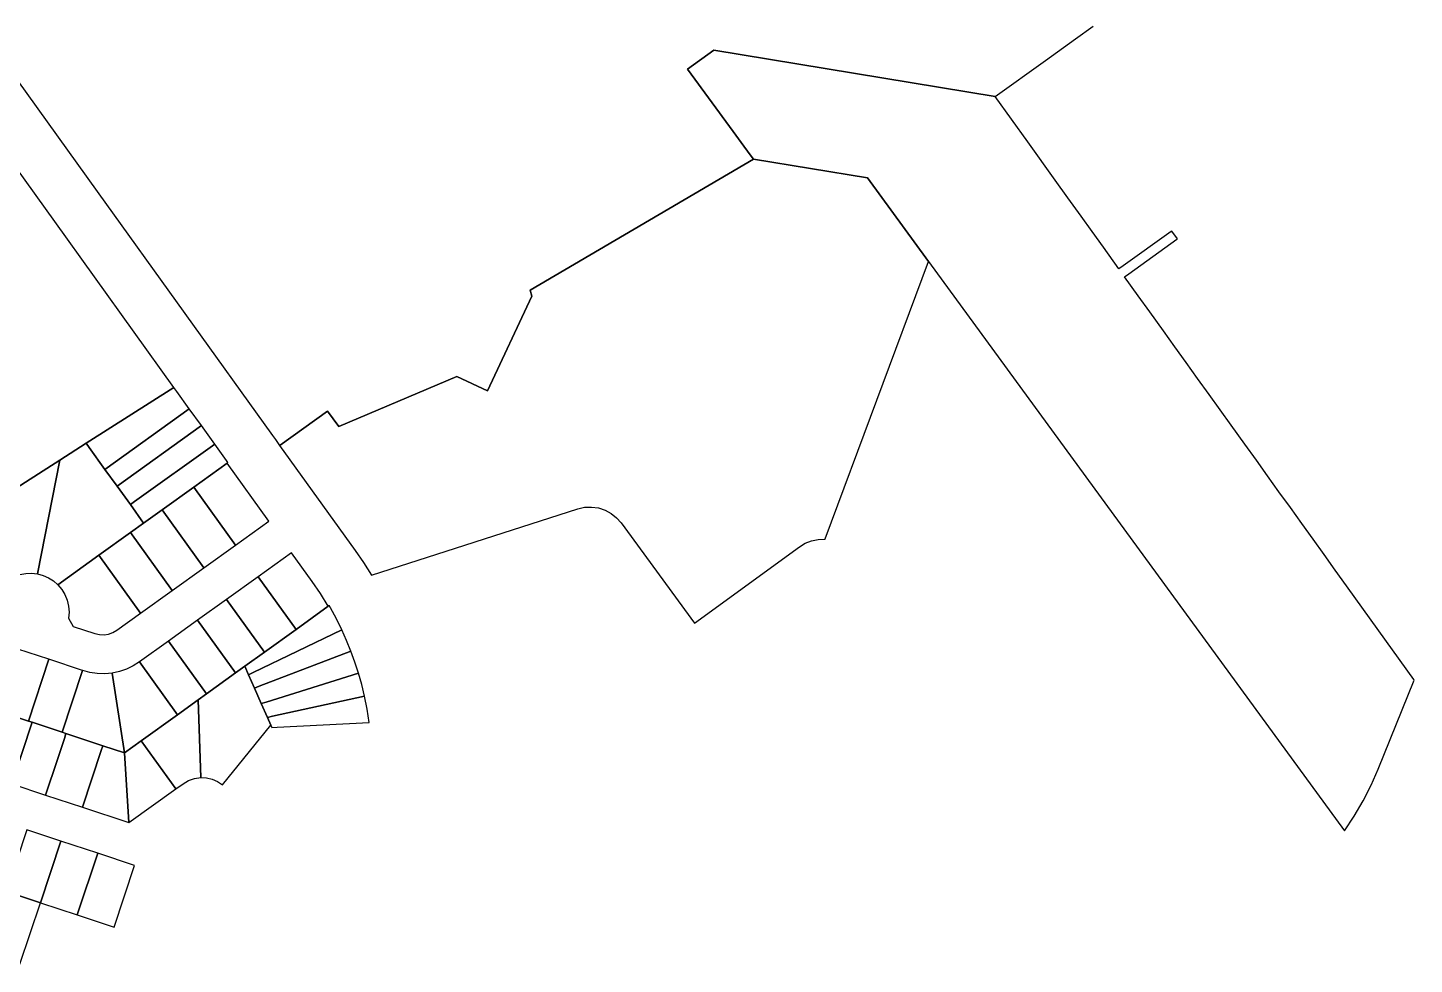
# Model space of a CAD drawing. Header units: metres. Extents: x 1641456 to 1644813, y 5693985 to 5698324.
# Drawn here: x 1644163 to 1644813, y 5694268 to 5694708 of the extents above; entities that cross this region are included whole.
import ezdxf

# ---------------------------------------------------------------- set-up
doc = ezdxf.new("R2010")
doc.units = ezdxf.units.M

msp = doc.modelspace()

# ---------------------------------------------------------------- linework, layer by layer
for points in [[(1644148.44, 5694696.3), (1644195.49, 5694630.84), (1644277.74, 5694516.44), (1644279.17, 5694514.45), (1644281.16, 5694511.68), (1644281.4, 5694511.85), (1644303.61, 5694527.82), (1644308.86, 5694520.52), (1644364.28, 5694544.12), (1644378.76, 5694537.35), (1644399.49, 5694581.69), (1644398.69, 5694584.6), (1644503.41, 5694646.06), (1644501.96, 5694648.04), (1644497.72, 5694653.84), (1644493.88, 5694659.09), (1644472.58, 5694688.21), (1644484.87, 5694697.2), (1644616.89, 5694675.45), (1644640.5, 5694692.39), (1644654.6, 5694702.5), (1644662.9, 5694708.45)], [(1644135.62, 5694477.75), (1644178.06, 5694504.81), (1644190.42, 5694512.7), (1644231.56, 5694538.93), (1644231.56, 5694538.93), (1644175.65, 5694616.72), (1644129.44, 5694681.02)]]:
    msp.add_lwpolyline(points)
for points in [[(1644616.89, 5694675.45), (1644484.87, 5694697.2), (1644472.58, 5694688.21), (1644493.88, 5694659.09), (1644497.72, 5694653.84), (1644501.96, 5694648.04), (1644503.41, 5694646.06), (1644556.96, 5694637.24), (1644585.6, 5694598.06), (1644696.34, 5694446.51), (1644780.82, 5694330.9), (1644785.36, 5694337.79), (1644789.51, 5694344.93), (1644793.25, 5694352.28), (1644796.57, 5694359.84), (1644813.5, 5694401.56), (1644813.29, 5694401.85), (1644793.29, 5694429.71), (1644781.7, 5694445.85), (1644776.4, 5694453.23), (1644771.22, 5694460.45), (1644766.04, 5694467.67), (1644760.74, 5694475.05), (1644755.38, 5694482.52), (1644750.01, 5694490), (1644744.71, 5694497.38), (1644739.41, 5694504.77), (1644734.05, 5694512.23), (1644727.62, 5694521.2), (1644722.43, 5694528.42), (1644717.25, 5694535.64), (1644711.87, 5694543.13), (1644706.48, 5694550.65), (1644701.18, 5694558.03), (1644695.88, 5694565.41), (1644689.45, 5694574.36), (1644684.03, 5694581.92), (1644677.62, 5694590.84), (1644679.6, 5694592.26), (1644702.11, 5694608.43), (1644702.35, 5694608.6), (1644699.69, 5694612.31), (1644699.44, 5694612.14), (1644676.94, 5694595.97), (1644674.96, 5694594.55), (1644667.68, 5694604.69), (1644662.38, 5694612.08), (1644657.2, 5694619.29), (1644651.03, 5694627.88), (1644645.07, 5694636.19), (1644632.13, 5694654.21), (1644616.89, 5694675.45)], [(1644585.6, 5694598.06), (1644556.96, 5694637.24), (1644503.41, 5694646.06), (1644398.69, 5694584.6), (1644399.49, 5694581.69), (1644378.76, 5694537.35), (1644364.28, 5694544.12), (1644308.86, 5694520.52), (1644303.61, 5694527.82), (1644281.4, 5694511.85), (1644281.16, 5694511.68), (1644316.55, 5694462.43), (1644320.5, 5694456.72), (1644324.2, 5694450.85), (1644421.09, 5694481.94), (1644424.27, 5694482.66), (1644427.53, 5694482.8), (1644430.75, 5694482.35), (1644433.85, 5694481.35), (1644436.72, 5694479.8), (1644439.27, 5694477.78), (1644441.42, 5694475.33), (1644475.85, 5694428.24), (1644525.01, 5694464.17), (1644527.74, 5694465.82), (1644530.72, 5694466.97), (1644533.85, 5694467.59), (1644537.04, 5694467.65), (1644537.15, 5694467.95), (1644585.6, 5694598.06)], [(1644238.76, 5694528.92), (1644232.99, 5694536.95), (1644231.56, 5694538.93), (1644190.42, 5694512.7), (1644191.85, 5694510.72), (1644199.2, 5694500.48), (1644238.76, 5694528.92)], [(1644244.46, 5694521), (1644238.76, 5694528.92), (1644199.2, 5694500.48), (1644204.9, 5694492.56), (1644244.46, 5694521)], [(1644250.68, 5694512.34), (1644244.46, 5694521), (1644204.9, 5694492.56), (1644211.12, 5694483.91), (1644213.1, 5694485.33), (1644250.68, 5694512.34)], [(1644199.2, 5694500.48), (1644191.85, 5694510.72), (1644190.42, 5694512.7), (1644178.06, 5694504.81), (1644167.62, 5694451.39), (1644170.24, 5694450.67), (1644172.73, 5694449.56), (1644175.03, 5694448.1), (1644177.09, 5694446.31), (1644196.33, 5694460.14), (1644211.16, 5694470.81), (1644217.34, 5694475.25), (1644211.12, 5694483.91), (1644204.9, 5694492.56), (1644199.2, 5694500.48)], [(1644256.49, 5694503.4), (1644256.9, 5694503.69), (1644256.19, 5694504.68), (1644250.68, 5694512.34), (1644213.1, 5694485.33), (1644211.12, 5694483.91), (1644217.34, 5694475.25), (1644226, 5694481.47), (1644240.83, 5694492.14), (1644256.49, 5694503.4)], [(1644167.62, 5694451.39), (1644178.06, 5694504.81), (1644135.62, 5694477.75), (1644154.13, 5694448.76), (1644156.6, 5694450.11), (1644159.24, 5694451.07), (1644162.01, 5694451.61), (1644164.82, 5694451.71), (1644167.62, 5694451.39)], [(1644260.38, 5694464.94), (1644276.04, 5694476.2), (1644256.49, 5694503.4), (1644240.83, 5694492.14), (1644260.38, 5694464.94)], [(1644260.38, 5694464.94), (1644240.83, 5694492.14), (1644226, 5694481.47), (1644245.55, 5694454.28), (1644260.38, 5694464.94)], [(1644245.55, 5694454.28), (1644226, 5694481.47), (1644217.34, 5694475.25), (1644211.16, 5694470.81), (1644230.71, 5694443.61), (1644245.55, 5694454.28)], [(1644230.71, 5694443.61), (1644211.16, 5694470.81), (1644196.33, 5694460.14), (1644215.88, 5694432.95), (1644230.71, 5694443.61)], [(1644303.95, 5694436.26), (1644300.31, 5694442.18), (1644296.38, 5694447.91), (1644286.71, 5694461.37), (1644271.05, 5694450.11), (1644288.84, 5694425.38), (1644303.95, 5694436.26)], [(1644215.88, 5694432.95), (1644196.33, 5694460.14), (1644177.09, 5694446.31), (1644178.93, 5694444.14), (1644180.41, 5694441.71), (1644181.49, 5694439.08), (1644182.15, 5694436.31), (1644182.38, 5694433.47), (1644182.16, 5694430.63), (1644184.3, 5694426.78), (1644194.53, 5694423.39), (1644196.62, 5694422.92), (1644198.77, 5694422.84), (1644200.89, 5694423.16), (1644202.91, 5694423.88), (1644204.77, 5694424.96), (1644215.88, 5694432.95)], [(1644288.84, 5694425.38), (1644271.05, 5694450.11), (1644256.21, 5694439.44), (1644274.01, 5694414.7), (1644288.84, 5694425.38)], [(1644274.01, 5694414.7), (1644256.21, 5694439.44), (1644242.62, 5694429.67), (1644260.42, 5694404.92), (1644264.83, 5694408.09), (1644274.01, 5694414.7)], [(1644310.36, 5694425.17), (1644307.77, 5694430.38), (1644304.97, 5694435.49), (1644304.36, 5694436.56), (1644303.95, 5694436.26), (1644288.84, 5694425.38), (1644274.01, 5694414.7), (1644264.83, 5694408.09), (1644266.58, 5694404.09), (1644268.78, 5694405.15), (1644310.36, 5694425.17)], [(1644260.42, 5694404.92), (1644242.62, 5694429.67), (1644229.02, 5694419.9), (1644246.84, 5694395.14), (1644260.42, 5694404.92)], [(1644314.62, 5694415.22), (1644312.58, 5694420.23), (1644310.36, 5694425.17), (1644268.78, 5694405.15), (1644266.58, 5694404.09), (1644269.35, 5694397.8), (1644271.63, 5694398.68), (1644314.62, 5694415.22)], [(1644172.81, 5694411.34), (1644158.37, 5694416.11), (1644157.69, 5694416.35), (1644144.34, 5694388.64), (1644149.13, 5694387.05), (1644163.31, 5694382.36), (1644172.81, 5694411.34)], [(1644246.84, 5694395.14), (1644229.02, 5694419.9), (1644215.43, 5694410.13), (1644233.25, 5694385.36), (1644242.97, 5694392.36), (1644246.84, 5694395.14)], [(1644318.19, 5694404.78), (1644316.5, 5694410.03), (1644314.62, 5694415.22), (1644271.63, 5694398.68), (1644269.35, 5694397.8), (1644272.53, 5694390.57), (1644274.87, 5694391.3), (1644318.19, 5694404.78)], [(1644188.7, 5694406.08), (1644172.81, 5694411.34), (1644163.31, 5694382.36), (1644165.03, 5694381.8), (1644179.2, 5694377.11), (1644188.7, 5694406.08)], [(1644233.25, 5694385.36), (1644215.43, 5694410.13), (1644212.47, 5694408.25), (1644209.3, 5694406.74), (1644205.98, 5694405.61), (1644202.55, 5694404.88), (1644208.39, 5694367.46), (1644216.22, 5694373.09), (1644233.25, 5694385.36)], [(1644202.55, 5694404.88), (1644199.09, 5694404.56), (1644195.61, 5694404.65), (1644192.16, 5694405.15), (1644188.8, 5694406.05), (1644188.7, 5694406.08), (1644179.2, 5694377.11), (1644180.92, 5694376.54), (1644189.84, 5694373.59), (1644198.27, 5694370.8), (1644208.39, 5694367.46), (1644202.55, 5694404.88)], [(1644266.58, 5694404.09), (1644264.83, 5694408.09), (1644260.42, 5694404.92), (1644246.84, 5694395.14), (1644242.97, 5694392.36), (1644244.21, 5694355.81), (1644246.92, 5694355.66), (1644249.57, 5694355.03), (1644252.05, 5694353.94), (1644254.31, 5694352.42), (1644276.96, 5694380.47), (1644275.39, 5694384.06), (1644272.53, 5694390.57), (1644269.35, 5694397.8), (1644266.58, 5694404.09)], [(1644320.97, 5694394.1), (1644319.68, 5694399.47), (1644318.19, 5694404.78), (1644274.87, 5694391.3), (1644272.53, 5694390.57), (1644275.39, 5694384.06), (1644277.82, 5694384.59), (1644320.97, 5694394.1)], [(1644244.21, 5694355.81), (1644242.97, 5694392.36), (1644233.25, 5694385.36), (1644216.22, 5694373.09), (1644232.44, 5694350.53), (1644235.83, 5694352.96), (1644238.42, 5694354.46), (1644241.25, 5694355.42), (1644244.21, 5694355.81)], [(1644323.12, 5694381.76), (1644322.17, 5694387.95), (1644320.97, 5694394.1), (1644277.82, 5694384.59), (1644275.39, 5694384.06), (1644276.96, 5694380.47), (1644277.48, 5694379.3), (1644280.08, 5694379.44), (1644323.12, 5694381.76)], [(1644163.31, 5694382.36), (1644149.13, 5694387.05), (1644139.57, 5694358.15), (1644155.47, 5694352.89), (1644165.03, 5694381.8), (1644163.31, 5694382.36)], [(1644179.2, 5694377.11), (1644165.03, 5694381.8), (1644155.47, 5694352.89), (1644171.37, 5694347.63), (1644176.88, 5694364.29), (1644180.16, 5694374.23), (1644180.92, 5694376.54), (1644179.2, 5694377.11)], [(1644198.27, 5694370.8), (1644189.84, 5694373.59), (1644180.92, 5694376.54), (1644180.16, 5694374.23), (1644176.88, 5694364.29), (1644171.37, 5694347.63), (1644188.71, 5694341.89), (1644197.5, 5694368.49), (1644198.27, 5694370.8)], [(1644208.39, 5694367.46), (1644198.27, 5694370.8), (1644197.5, 5694368.49), (1644188.71, 5694341.89), (1644210.43, 5694334.71), (1644208.39, 5694367.46)], [(1644232.44, 5694350.53), (1644216.22, 5694373.09), (1644208.39, 5694367.46), (1644210.43, 5694334.71), (1644232.44, 5694350.53)], [(1644178.45, 5694326.05), (1644162.55, 5694331.3), (1644152.99, 5694302.4), (1644168.89, 5694297.14), (1644178.45, 5694326.05)], [(1644195.79, 5694320.31), (1644178.45, 5694326.05), (1644168.89, 5694297.14), (1644186.23, 5694291.4), (1644195.79, 5694320.31)], [(1644213.14, 5694314.58), (1644195.79, 5694320.31), (1644186.23, 5694291.4), (1644203.58, 5694285.67), (1644213.14, 5694314.58)], [(1644168.89, 5694297.14), (1644152.99, 5694302.4), (1644143.43, 5694273.49), (1644159.33, 5694268.23), (1644168.89, 5694297.14)]]:
    msp.add_lwpolyline(points, close=True)

doc.saveas('drawing.dxf')
